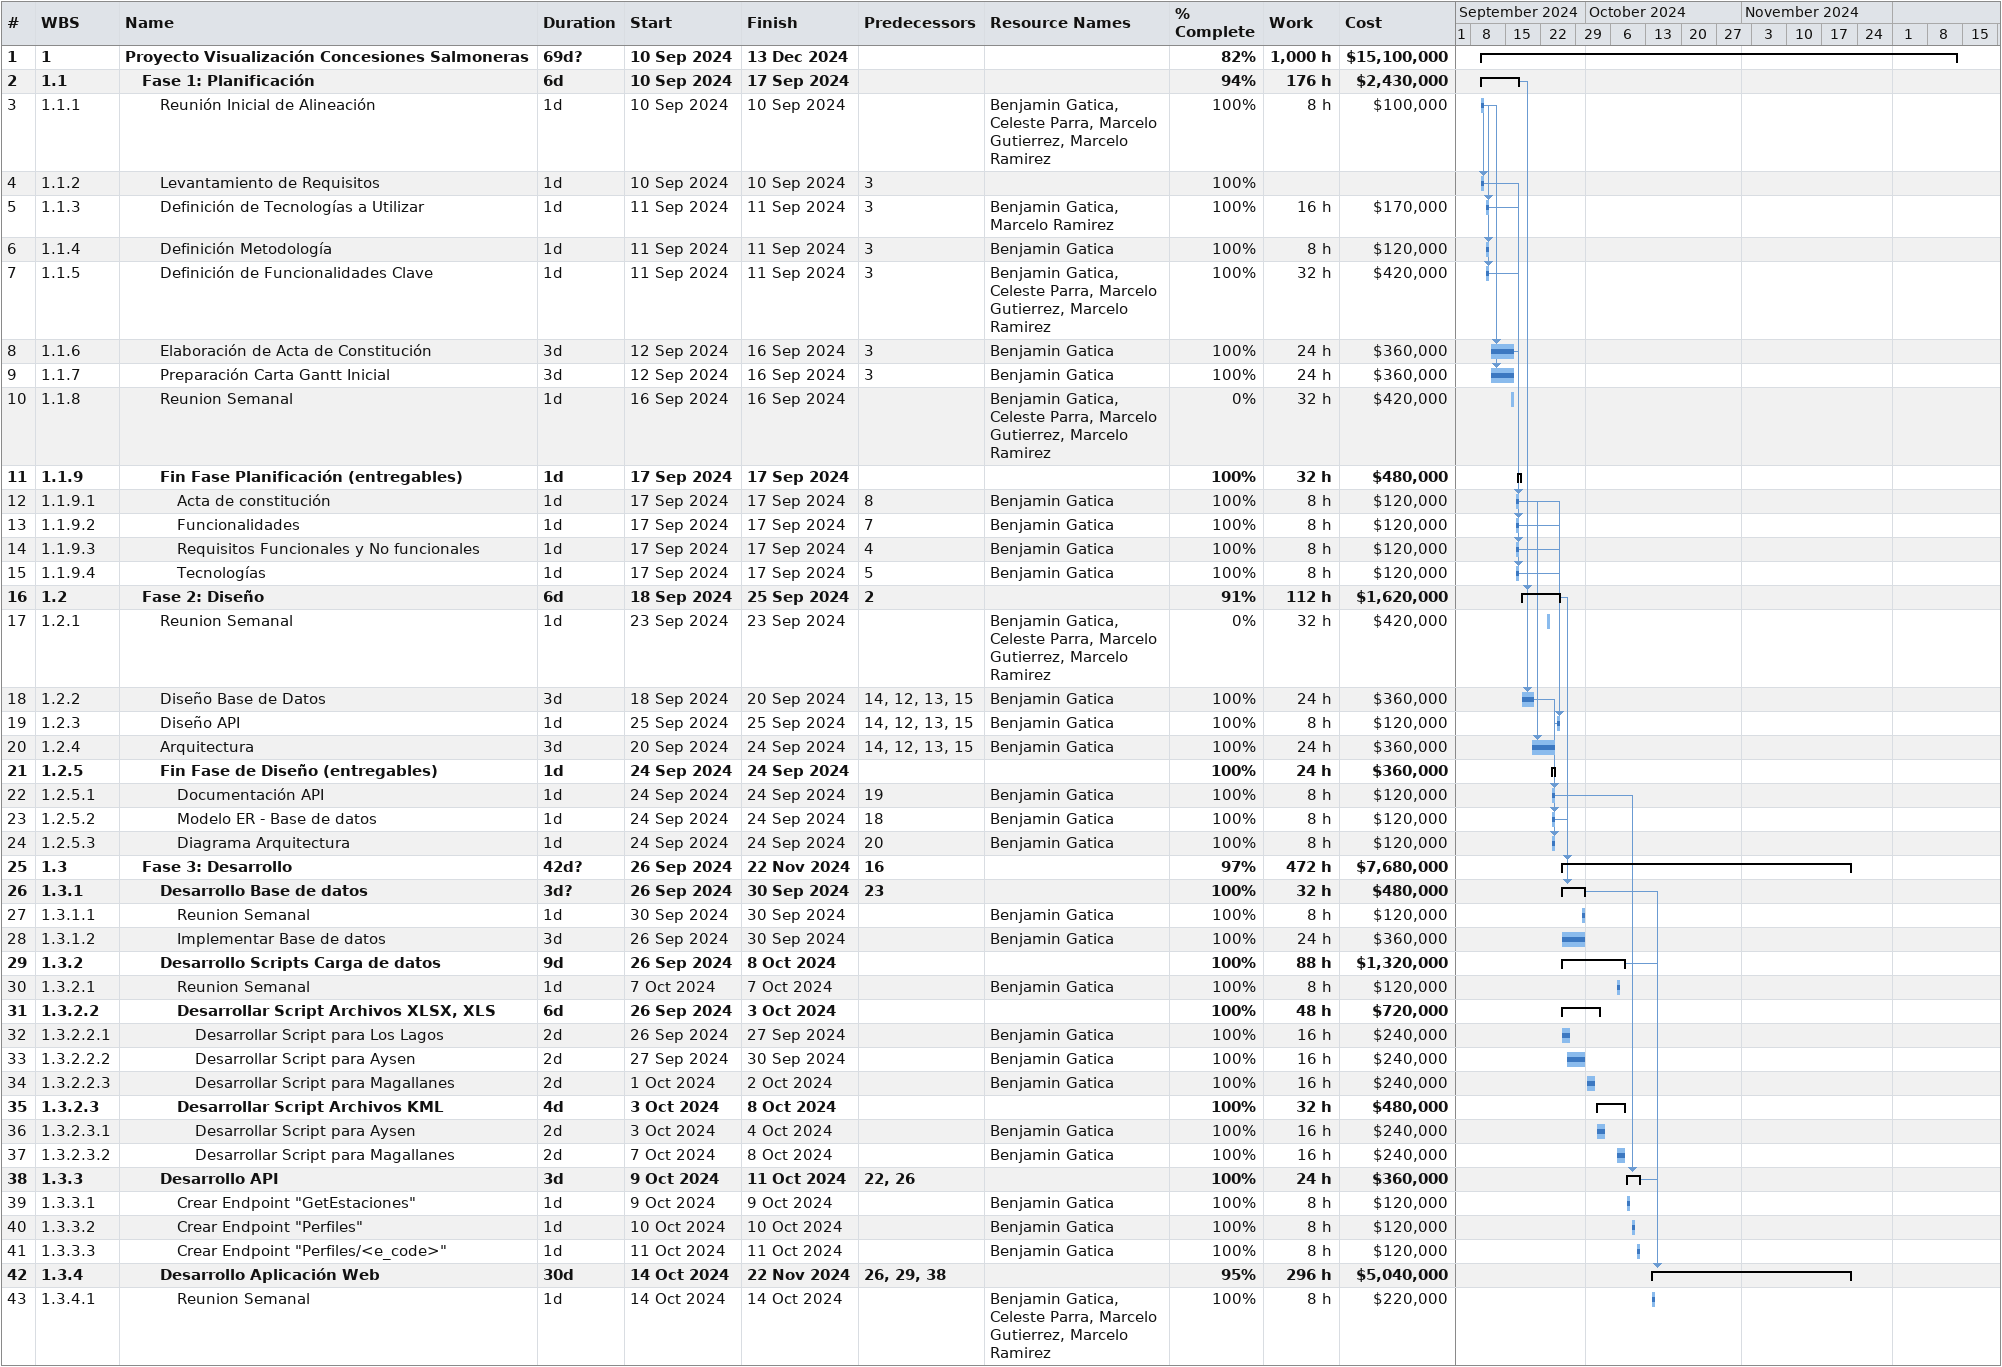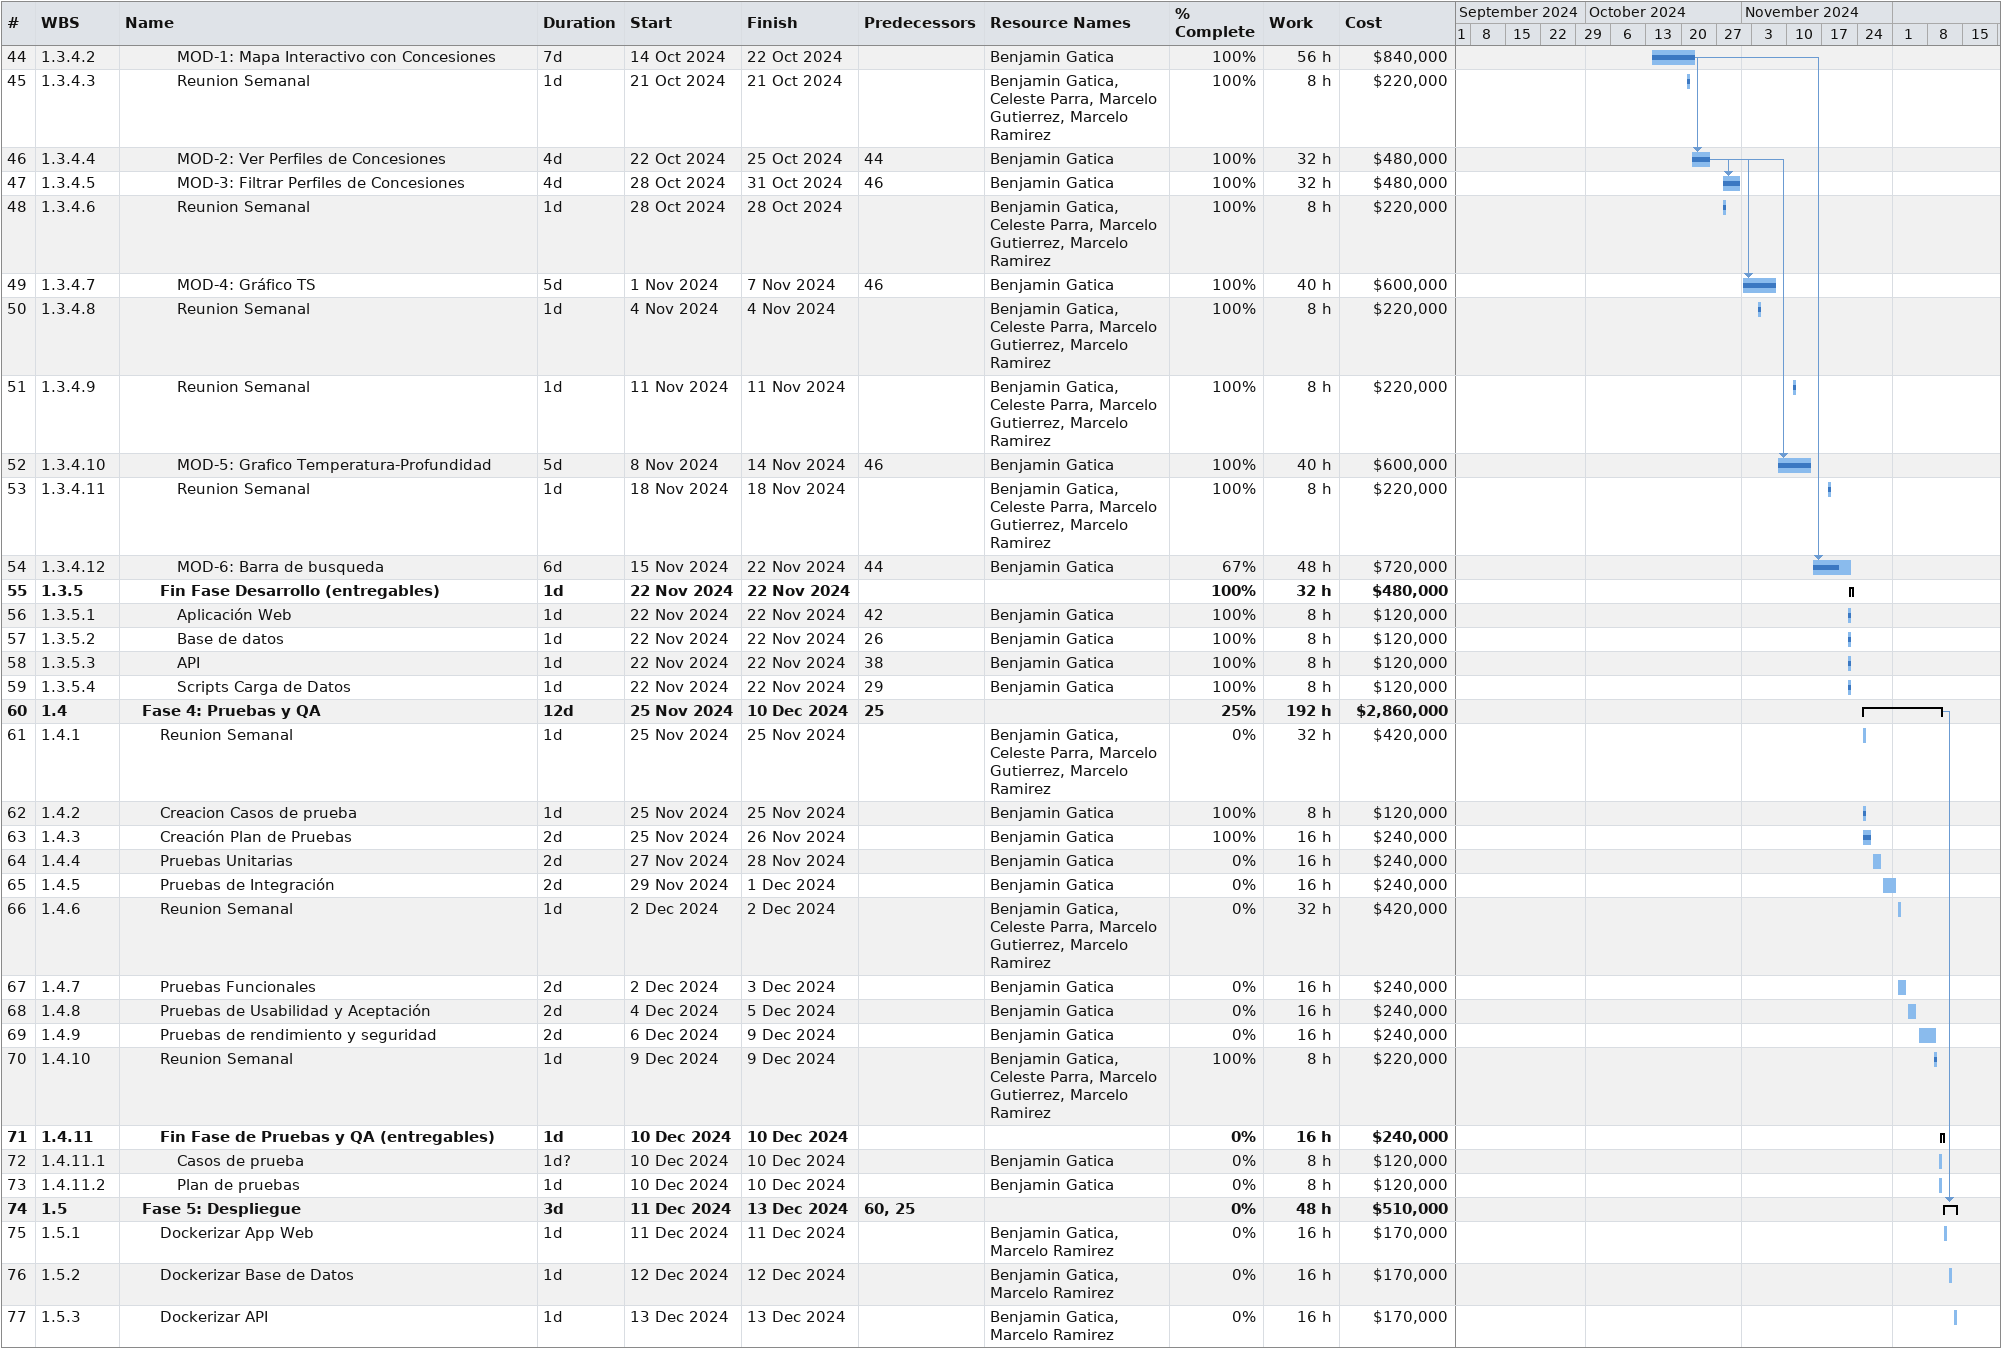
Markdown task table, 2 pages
| ID | WBS | Task | Duration | Start | Finish | Predecessors | Resources | % complete | Work (h) | Cost ($) |
|---|---|---|---|---|---|---|---|---|---|---|
| 1 | 1 | **Proyecto Visualización Concesiones Salmoneras** | 69d? | 2024-09-10 | 2024-12-13 |  |  | 82 | 1000 | 15100000 |
| 2 | 1.1 | **Fase 1: Planificación** | 6d | 2024-09-10 | 2024-09-17 |  |  | 94 | 176 | 2430000 |
| 3 | 1.1.1 | Reunión Inicial de Alineación | 1d | 2024-09-10 | 2024-09-10 |  | Benjamin Gatica, Celeste Parra, Marcelo Gutierrez, Marcelo Ramirez | 100 | 8 | 100000 |
| 4 | 1.1.2 | Levantamiento de Requisitos | 1d | 2024-09-10 | 2024-09-10 | 3 |  | 100 |  |  |
| 5 | 1.1.3 | Definición de Tecnologías a Utilizar | 1d | 2024-09-11 | 2024-09-11 | 3 | Benjamin Gatica, Marcelo Ramirez | 100 | 16 | 170000 |
| 6 | 1.1.4 | Definición Metodología | 1d | 2024-09-11 | 2024-09-11 | 3 | Benjamin Gatica | 100 | 8 | 120000 |
| 7 | 1.1.5 | Definición de Funcionalidades Clave | 1d | 2024-09-11 | 2024-09-11 | 3 | Benjamin Gatica, Celeste Parra, Marcelo Gutierrez, Marcelo Ramirez | 100 | 32 | 420000 |
| 8 | 1.1.6 | Elaboración de Acta de Constitución | 3d | 2024-09-12 | 2024-09-16 | 3 | Benjamin Gatica | 100 | 24 | 360000 |
| 9 | 1.1.7 | Preparación Carta Gantt Inicial | 3d | 2024-09-12 | 2024-09-16 | 3 | Benjamin Gatica | 100 | 24 | 360000 |
| 10 | 1.1.8 | Reunion Semanal | 1d | 2024-09-16 | 2024-09-16 |  | Benjamin Gatica, Celeste Parra, Marcelo Gutierrez, Marcelo Ramirez | 0 | 32 | 420000 |
| 11 | 1.1.9 | **Fin Fase Planificación (entregables)** | 1d | 2024-09-17 | 2024-09-17 |  |  | 100 | 32 | 480000 |
| 12 | 1.1.9.1 | Acta de constitución | 1d | 2024-09-17 | 2024-09-17 | 8 | Benjamin Gatica | 100 | 8 | 120000 |
| 13 | 1.1.9.2 | Funcionalidades | 1d | 2024-09-17 | 2024-09-17 | 7 | Benjamin Gatica | 100 | 8 | 120000 |
| 14 | 1.1.9.3 | Requisitos Funcionales y No funcionales | 1d | 2024-09-17 | 2024-09-17 | 4 | Benjamin Gatica | 100 | 8 | 120000 |
| 15 | 1.1.9.4 | Tecnologías | 1d | 2024-09-17 | 2024-09-17 | 5 | Benjamin Gatica | 100 | 8 | 120000 |
| 16 | 1.2 | **Fase 2: Diseño** | 6d | 2024-09-18 | 2024-09-25 | 2 |  | 91 | 112 | 1620000 |
| 17 | 1.2.1 | Reunion Semanal | 1d | 2024-09-23 | 2024-09-23 |  | Benjamin Gatica, Celeste Parra, Marcelo Gutierrez, Marcelo Ramirez | 0 | 32 | 420000 |
| 18 | 1.2.2 | Diseño Base de Datos | 3d | 2024-09-18 | 2024-09-20 | 14, 12, 13, 15 | Benjamin Gatica | 100 | 24 | 360000 |
| 19 | 1.2.3 | Diseño API | 1d | 2024-09-25 | 2024-09-25 | 14, 12, 13, 15 | Benjamin Gatica | 100 | 8 | 120000 |
| 20 | 1.2.4 | Arquitectura | 3d | 2024-09-20 | 2024-09-24 | 14, 12, 13, 15 | Benjamin Gatica | 100 | 24 | 360000 |
| 21 | 1.2.5 | **Fin Fase de Diseño (entregables)** | 1d | 2024-09-24 | 2024-09-24 |  |  | 100 | 24 | 360000 |
| 22 | 1.2.5.1 | Documentación API | 1d | 2024-09-24 | 2024-09-24 | 19 | Benjamin Gatica | 100 | 8 | 120000 |
| 23 | 1.2.5.2 | Modelo ER - Base de datos | 1d | 2024-09-24 | 2024-09-24 | 18 | Benjamin Gatica | 100 | 8 | 120000 |
| 24 | 1.2.5.3 | Diagrama Arquitectura | 1d | 2024-09-24 | 2024-09-24 | 20 | Benjamin Gatica | 100 | 8 | 120000 |
| 25 | 1.3 | **Fase 3: Desarrollo** | 42d? | 2024-09-26 | 2024-11-22 | 16 |  | 97 | 472 | 7680000 |
| 26 | 1.3.1 | **Desarrollo Base de datos** | 3d? | 2024-09-26 | 2024-09-30 | 23 |  | 100 | 32 | 480000 |
| 27 | 1.3.1.1 | Reunion Semanal | 1d | 2024-09-30 | 2024-09-30 |  | Benjamin Gatica | 100 | 8 | 120000 |
| 28 | 1.3.1.2 | Implementar Base de datos | 3d | 2024-09-26 | 2024-09-30 |  | Benjamin Gatica | 100 | 24 | 360000 |
| 29 | 1.3.2 | **Desarrollo Scripts Carga de datos** | 9d | 2024-09-26 | 2024-10-08 |  |  | 100 | 88 | 1320000 |
| 30 | 1.3.2.1 | Reunion Semanal | 1d | 2024-10-07 | 2024-10-07 |  | Benjamin Gatica | 100 | 8 | 120000 |
| 31 | 1.3.2.2 | **Desarrollar Script Archivos XLSX, XLS** | 6d | 2024-09-26 | 2024-10-03 |  |  | 100 | 48 | 720000 |
| 32 | 1.3.2.2.1 | Desarrollar Script para Los Lagos | 2d | 2024-09-26 | 2024-09-27 |  | Benjamin Gatica | 100 | 16 | 240000 |
| 33 | 1.3.2.2.2 | Desarrollar Script para Aysen | 2d | 2024-09-27 | 2024-09-30 |  | Benjamin Gatica | 100 | 16 | 240000 |
| 34 | 1.3.2.2.3 | Desarrollar Script para Magallanes | 2d | 2024-10-01 | 2024-10-02 |  | Benjamin Gatica | 100 | 16 | 240000 |
| 35 | 1.3.2.3 | **Desarrollar Script Archivos KML** | 4d | 2024-10-03 | 2024-10-08 |  |  | 100 | 32 | 480000 |
| 36 | 1.3.2.3.1 | Desarrollar Script para Aysen | 2d | 2024-10-03 | 2024-10-04 |  | Benjamin Gatica | 100 | 16 | 240000 |
| 37 | 1.3.2.3.2 | Desarrollar Script para Magallanes | 2d | 2024-10-07 | 2024-10-08 |  | Benjamin Gatica | 100 | 16 | 240000 |
| 38 | 1.3.3 | **Desarrollo API** | 3d | 2024-10-09 | 2024-10-11 | 22, 26 |  | 100 | 24 | 360000 |
| 39 | 1.3.3.1 | Crear Endpoint "GetEstaciones" | 1d | 2024-10-09 | 2024-10-09 |  | Benjamin Gatica | 100 | 8 | 120000 |
| 40 | 1.3.3.2 | Crear Endpoint "Perfiles" | 1d | 2024-10-10 | 2024-10-10 |  | Benjamin Gatica | 100 | 8 | 120000 |
| 41 | 1.3.3.3 | Crear Endpoint "Perfiles/<e_code>" | 1d | 2024-10-11 | 2024-10-11 |  | Benjamin Gatica | 100 | 8 | 120000 |
| 42 | 1.3.4 | **Desarrollo Aplicación Web** | 30d | 2024-10-14 | 2024-11-22 | 26, 29, 38 |  | 95 | 296 | 5040000 |
| 43 | 1.3.4.1 | Reunion Semanal | 1d | 2024-10-14 | 2024-10-14 |  | Benjamin Gatica, Celeste Parra, Marcelo Gutierrez, Marcelo Ramirez | 100 | 8 | 220000 |
| 44 | 1.3.4.2 | MOD-1: Mapa Interactivo con Concesiones | 7d | 2024-10-14 | 2024-10-22 |  | Benjamin Gatica | 100 | 56 | 840000 |
| 45 | 1.3.4.3 | Reunion Semanal | 1d | 2024-10-21 | 2024-10-21 |  | Benjamin Gatica, Celeste Parra, Marcelo Gutierrez, Marcelo Ramirez | 100 | 8 | 220000 |
| 46 | 1.3.4.4 | MOD-2: Ver Perfiles de Concesiones | 4d | 2024-10-22 | 2024-10-25 | 44 | Benjamin Gatica | 100 | 32 | 480000 |
| 47 | 1.3.4.5 | MOD-3: Filtrar Perfiles de Concesiones | 4d | 2024-10-28 | 2024-10-31 | 46 | Benjamin Gatica | 100 | 32 | 480000 |
| 48 | 1.3.4.6 | Reunion Semanal | 1d | 2024-10-28 | 2024-10-28 |  | Benjamin Gatica, Celeste Parra, Marcelo Gutierrez, Marcelo Ramirez | 100 | 8 | 220000 |
| 49 | 1.3.4.7 | MOD-4: Gráfico TS | 5d | 2024-11-01 | 2024-11-07 | 46 | Benjamin Gatica | 100 | 40 | 600000 |
| 50 | 1.3.4.8 | Reunion Semanal | 1d | 2024-11-04 | 2024-11-04 |  | Benjamin Gatica, Celeste Parra, Marcelo Gutierrez, Marcelo Ramirez | 100 | 8 | 220000 |
| 51 | 1.3.4.9 | Reunion Semanal | 1d | 2024-11-11 | 2024-11-11 |  | Benjamin Gatica, Celeste Parra, Marcelo Gutierrez, Marcelo Ramirez | 100 | 8 | 220000 |
| 52 | 1.3.4.10 | MOD-5: Grafico Temperatura-Profundidad | 5d | 2024-11-08 | 2024-11-14 | 46 | Benjamin Gatica | 100 | 40 | 600000 |
| 53 | 1.3.4.11 | Reunion Semanal | 1d | 2024-11-18 | 2024-11-18 |  | Benjamin Gatica, Celeste Parra, Marcelo Gutierrez, Marcelo Ramirez | 100 | 8 | 220000 |
| 54 | 1.3.4.12 | MOD-6: Barra de busqueda | 6d | 2024-11-15 | 2024-11-22 | 44 | Benjamin Gatica | 67 | 48 | 720000 |
| 55 | 1.3.5 | **Fin Fase Desarrollo (entregables)** | 1d | 2024-11-22 | 2024-11-22 |  |  | 100 | 32 | 480000 |
| 56 | 1.3.5.1 | Aplicación Web | 1d | 2024-11-22 | 2024-11-22 | 42 | Benjamin Gatica | 100 | 8 | 120000 |
| 57 | 1.3.5.2 | Base de datos | 1d | 2024-11-22 | 2024-11-22 | 26 | Benjamin Gatica | 100 | 8 | 120000 |
| 58 | 1.3.5.3 | API | 1d | 2024-11-22 | 2024-11-22 | 38 | Benjamin Gatica | 100 | 8 | 120000 |
| 59 | 1.3.5.4 | Scripts Carga de Datos | 1d | 2024-11-22 | 2024-11-22 | 29 | Benjamin Gatica | 100 | 8 | 120000 |
| 60 | 1.4 | **Fase 4: Pruebas y QA** | 12d | 2024-11-25 | 2024-12-10 | 25 |  | 25 | 192 | 2860000 |
| 61 | 1.4.1 | Reunion Semanal | 1d | 2024-11-25 | 2024-11-25 |  | Benjamin Gatica, Celeste Parra, Marcelo Gutierrez, Marcelo Ramirez | 0 | 32 | 420000 |
| 62 | 1.4.2 | Creacion Casos de prueba | 1d | 2024-11-25 | 2024-11-25 |  | Benjamin Gatica | 100 | 8 | 120000 |
| 63 | 1.4.3 | Creación Plan de Pruebas | 2d | 2024-11-25 | 2024-11-26 |  | Benjamin Gatica | 100 | 16 | 240000 |
| 64 | 1.4.4 | Pruebas Unitarias | 2d | 2024-11-27 | 2024-11-28 |  | Benjamin Gatica | 0 | 16 | 240000 |
| 65 | 1.4.5 | Pruebas de Integración | 2d | 2024-11-29 | 2024-12-01 |  | Benjamin Gatica | 0 | 16 | 240000 |
| 66 | 1.4.6 | Reunion Semanal | 1d | 2024-12-02 | 2024-12-02 |  | Benjamin Gatica, Celeste Parra, Marcelo Gutierrez, Marcelo Ramirez | 0 | 32 | 420000 |
| 67 | 1.4.7 | Pruebas Funcionales | 2d | 2024-12-02 | 2024-12-03 |  | Benjamin Gatica | 0 | 16 | 240000 |
| 68 | 1.4.8 | Pruebas de Usabilidad y Aceptación | 2d | 2024-12-04 | 2024-12-05 |  | Benjamin Gatica | 0 | 16 | 240000 |
| 69 | 1.4.9 | Pruebas de rendimiento y seguridad | 2d | 2024-12-06 | 2024-12-09 |  | Benjamin Gatica | 0 | 16 | 240000 |
| 70 | 1.4.10 | Reunion Semanal | 1d | 2024-12-09 | 2024-12-09 |  | Benjamin Gatica, Celeste Parra, Marcelo Gutierrez, Marcelo Ramirez | 100 | 8 | 220000 |
| 71 | 1.4.11 | **Fin Fase de Pruebas y QA (entregables)** | 1d | 2024-12-10 | 2024-12-10 |  |  | 0 | 16 | 240000 |
| 72 | 1.4.11.1 | Casos de prueba | 1d? | 2024-12-10 | 2024-12-10 |  | Benjamin Gatica | 0 | 8 | 120000 |
| 73 | 1.4.11.2 | Plan de pruebas | 1d | 2024-12-10 | 2024-12-10 |  | Benjamin Gatica | 0 | 8 | 120000 |
| 74 | 1.5 | **Fase 5: Despliegue** | 3d | 2024-12-11 | 2024-12-13 | 60, 25 |  | 0 | 48 | 510000 |
| 75 | 1.5.1 | Dockerizar App Web | 1d | 2024-12-11 | 2024-12-11 |  | Benjamin Gatica, Marcelo Ramirez | 0 | 16 | 170000 |
| 76 | 1.5.2 | Dockerizar Base de Datos | 1d | 2024-12-12 | 2024-12-12 |  | Benjamin Gatica, Marcelo Ramirez | 0 | 16 | 170000 |
| 77 | 1.5.3 | Dockerizar API | 1d | 2024-12-13 | 2024-12-13 |  | Benjamin Gatica, Marcelo Ramirez | 0 | 16 | 170000 |
